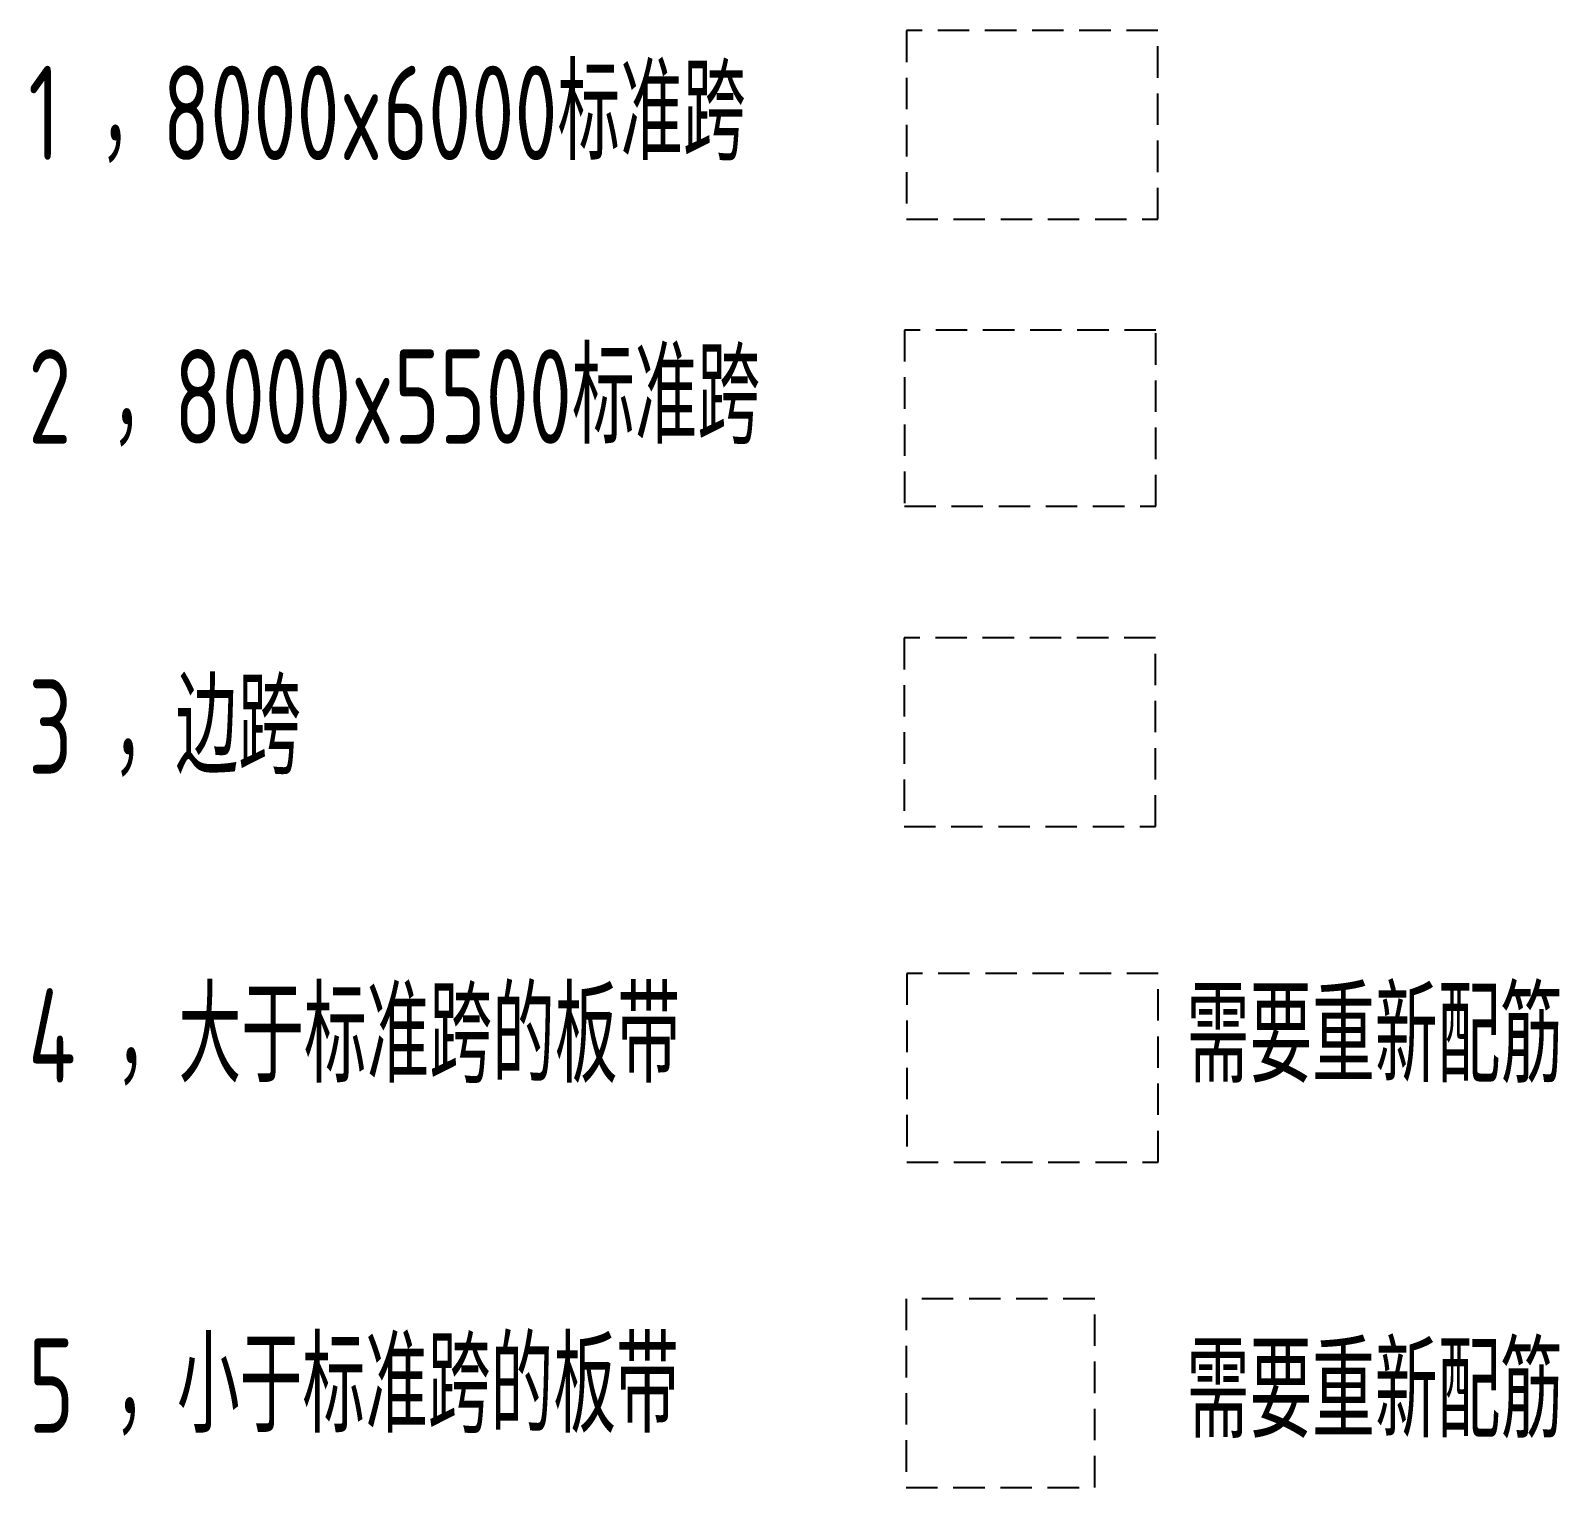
# Model space of a CAD drawing. Extents: x -57409 to 252654, y -8259 to 229119.
# Drawn here: x -39233 to -14919, y 99071 to 122239 of the extents above; entities that cross this region are included whole.
import ezdxf

# ---------------------------------------------------------------- set-up
doc = ezdxf.new("R2010")
doc.units = 0
doc.header["$LTSCALE"] = 100
doc.linetypes.add('DASHED', pattern=[0.75, 0.5, -0.25])
doc.layers.add('z柱下板带', color=140, linetype='CONTINUOUS')
doc.layers.add('z柱下板带1', color=60, linetype='CONTINUOUS')
doc.styles.get("Standard").update_dxf_attribs({"font": 'tssdeng.shx', "width": 0.7, "bigfont": 'tssdchn.shx'})

msp = doc.modelspace()

# ---------------------------------------------------------------- linework, layer by layer
at = {"layer": 'z柱下板带', "linetype": 'DASHED', "ltscale": 10}
msp.add_lwpolyline([(-25304.5, 119239.1), (-21304.5, 119239.1), (-21304.5, 122239.1), (-25304.5, 122239.1)], close=True, dxfattribs=at)
at = {"layer": 'z柱下板带', "color": 181, "linetype": 'DASHED', "ltscale": 10}
msp.add_lwpolyline([(-25336.8, 114674.9), (-21336.8, 114674.9), (-21336.8, 117474.9), (-25336.8, 117474.9)], close=True, dxfattribs=at)
at = {"layer": 'z柱下板带', "color": 6, "linetype": 'DASHED', "ltscale": 10}
msp.add_lwpolyline([(-25298.8, 104244.3), (-21298.8, 104244.3), (-21298.8, 107244.3), (-25298.8, 107244.3)], close=True, dxfattribs=at)
at = {"layer": 'z柱下板带', "color": 30, "linetype": 'DASHED', "ltscale": 10}
msp.add_lwpolyline([(-22308.5, 102071.4), (-25308.5, 102071.4), (-25308.5, 99071.4), (-22308.5, 99071.4)], close=True, dxfattribs=at)
at = {"layer": 'z柱下板带1', "linetype": 'DASHED', "ltscale": 10}
msp.add_lwpolyline([(-25341.3, 109579.9), (-21341.3, 109579.9), (-21341.3, 112579.9), (-25341.3, 112579.9)], close=True, dxfattribs=at)

# ---------------------------------------------------------------- texts
at = {"layer": 'z柱下板带', "linetype": 'DASHED', "ltscale": 10, "width": 0.7}
msp.add_text('1 ，8000x6000标准跨', height=1500, dxfattribs=at).set_placement((-39268.6, 120179.7))
at = {"layer": 'z柱下板带', "color": 181, "linetype": 'DASHED', "ltscale": 10, "width": 0.7}
msp.add_text('2 ，8000x5500标准跨', height=1500, dxfattribs=at).set_placement((-39268.6, 115669.6))
at = {"layer": 'z柱下板带', "color": 6, "linetype": 'DASHED', "ltscale": 10, "width": 0.7}
for s, p in [('4 ，大于标准跨的板带', (-39268.6, 105507.6)), ('需要重新配筋', (-20846, 105507.6))]:
    msp.add_text(s, height=1500, dxfattribs=at).set_placement(p)
at = {"layer": 'z柱下板带', "color": 30, "linetype": 'DASHED', "ltscale": 10, "width": 0.7}
for s, p in [('5 ，小于标准跨的板带', (-39268.6, 99941.7)), ('需要重新配筋', (-20846, 99858.9))]:
    msp.add_text(s, height=1500, dxfattribs=at).set_placement(p)
at = {"layer": 'z柱下板带1', "linetype": 'DASHED', "ltscale": 10, "width": 0.7}
msp.add_text('3 ，边跨', height=1500, dxfattribs=at).set_placement((-39268.6, 110419))

doc.saveas('drawing.dxf')
